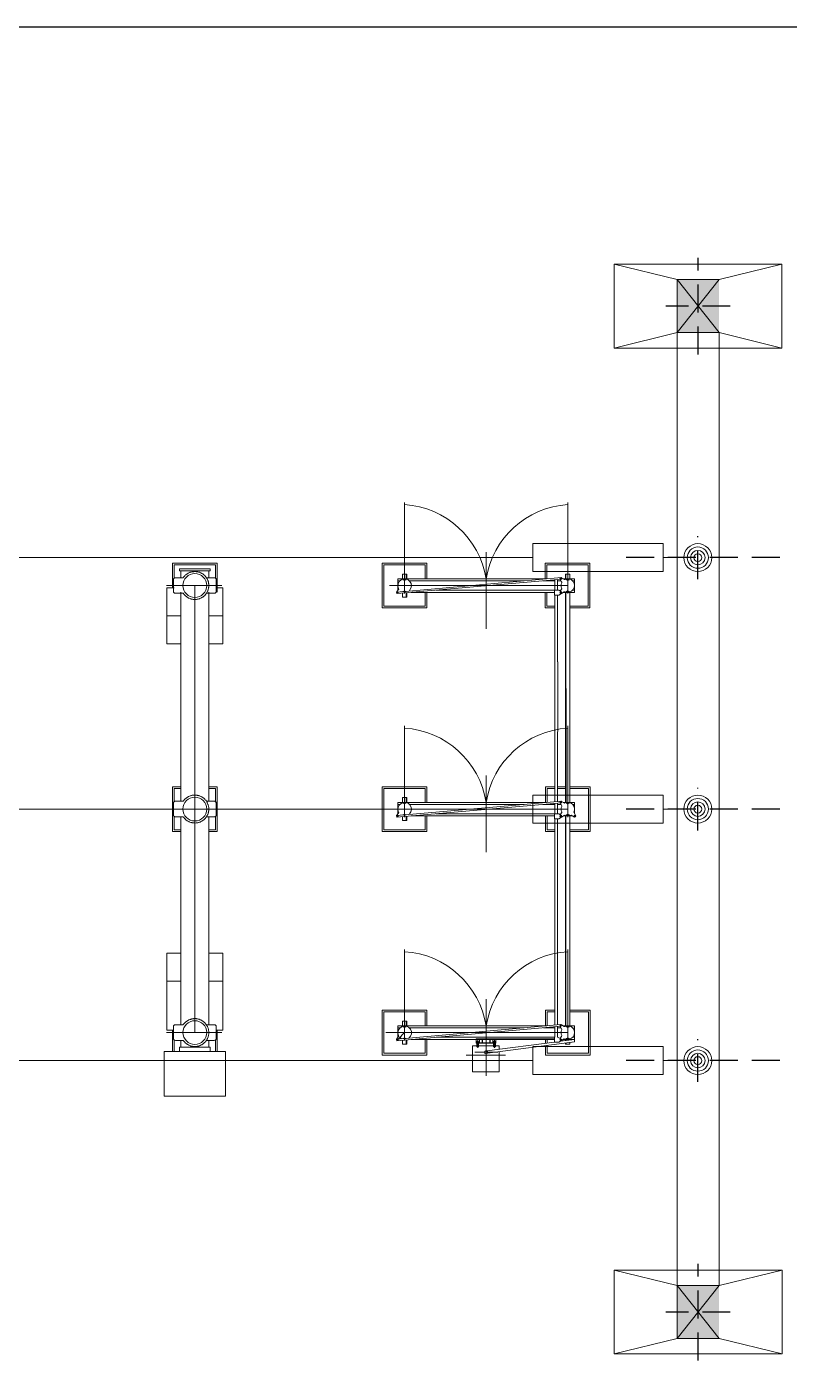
# Model space of a CAD drawing. Header units: metres. Extents: x 252 to 379, y 116 to 201.
# Drawn here: x 336.41 to 350.05, y 176.7 to 200.57 of the extents above; entities that cross this region are included whole.
import ezdxf

# ---------------------------------------------------------------- set-up
doc = ezdxf.new("R2010")
doc.units = ezdxf.units.M
doc.linetypes.add('DASHED', pattern=[0.75, 0.5, -0.25])
for name, color, linetype, lineweight in [('C-ESTRUCTURA', 94, 'Continuous', 9), ('E-CONDUCTOR', 40, 'Continuous', 15), ('E-SIMBOLOS', 4, 'Continuous', 25), ('KOMPONENTE', 7, 'Continuous', 5), ('L-STRUCTUR_SET_A', 94, 'Continuous', 9)]:
    doc.layers.add(name, color=color, linetype=linetype, lineweight=lineweight)
doc.layers.add('Fence', color=252, linetype='Continuous')
doc.layers.add('NOPRINT', color=13, linetype='DASHED', plot=False)

# ---------------------------------------------------------------- blocks, each defined once
blk = doc.blocks.new('set_2s_1d')
at = {"color": 1, "lineweight": 0}
for p, q in [((24.397, 32.801), (24.397, 32.764)), ((24.947, 32.801), (24.397, 32.801)), ((24.947, 32.764), (24.397, 32.764)), ((24.422, 32.641), (24.422, 32.764)), ((24.422, 32.764), (24.922, 32.764)), ((24.509, 32.691), (24.518, 32.698)), ((24.518, 32.698), (24.526, 32.705)), ((24.526, 32.705), (24.536, 32.711)), ((24.536, 32.711), (24.545, 32.717)), ((24.545, 32.717), (24.554, 32.722)), ((24.554, 32.722), (24.564, 32.727)), ((24.564, 32.727), (24.583, 32.735)), ((24.583, 32.735), (24.591, 32.738)), ((24.591, 32.738), (24.599, 32.74)), ((24.599, 32.74), (24.607, 32.742)), ((24.607, 32.742), (24.616, 32.744)), ((24.616, 32.744), (24.624, 32.745)), ((24.624, 32.745), (24.634, 32.747)), ((24.634, 32.747), (24.643, 32.748)), ((24.643, 32.748), (24.652, 32.748)), ((24.652, 32.748), (24.672, 32.749)), ((24.672, 32.749), (24.683, 32.749)), ((24.683, 32.749), (24.694, 32.748)), ((24.694, 32.748), (24.705, 32.747)), ((24.705, 32.747), (24.716, 32.746)), ((24.716, 32.746), (24.726, 32.744)), ((24.726, 32.744), (24.736, 32.742)), ((24.736, 32.742), (24.746, 32.739)), ((24.746, 32.739), (24.755, 32.737)), ((24.755, 32.737), (24.773, 32.73)), ((24.773, 32.73), (24.781, 32.726)), ((24.781, 32.726), (24.789, 32.722)), ((24.789, 32.722), (24.797, 32.718)), ((24.797, 32.718), (24.805, 32.713)), ((24.805, 32.713), (24.813, 32.708)), ((24.813, 32.708), (24.82, 32.703)), ((24.82, 32.703), (24.827, 32.697)), ((24.827, 32.697), (24.835, 32.691)), ((24.922, 32.764), (24.922, 32.641)), ((24.947, 32.801), (24.947, 32.764)), ((24.166, 32.501), (25.157, 32.501)), ((24.172, 32.458), (24.172, 31.458)), ((24.172, 32.458), (24.172, 31.458)), ((24.303, 32.458), (24.172, 32.458)), ((24.288, 32.458), (24.172, 32.458)), ((24.29, 32.615), (24.288, 32.604)), ((24.288, 32.604), (24.288, 32.424)), ((24.292, 32.621), (24.29, 32.615)), ((24.295, 32.626), (24.292, 32.621)), ((24.299, 32.63), (24.295, 32.626)), ((24.304, 32.634), (24.299, 32.63)), ((24.309, 32.638), (24.304, 32.634)), ((24.315, 32.64), (24.309, 32.638)), ((24.32, 32.641), (24.315, 32.64)), ((24.326, 32.641), (24.32, 32.641)), ((24.465, 32.641), (24.326, 32.641)), ((24.463, 32.638), (24.465, 32.642)), ((24.465, 32.642), (24.468, 32.646)), ((24.468, 32.646), (24.471, 32.65)), ((24.471, 32.65), (24.474, 32.654)), ((24.474, 32.654), (24.477, 32.658)), ((24.477, 32.658), (24.48, 32.661)), ((24.48, 32.661), (24.483, 32.665)), ((24.483, 32.665), (24.486, 32.669)), ((24.486, 32.669), (24.493, 32.676)), ((24.493, 32.676), (24.501, 32.684)), ((24.501, 32.684), (24.509, 32.691)), ((24.835, 32.691), (24.848, 32.678)), ((24.848, 32.678), (24.856, 32.671)), ((24.856, 32.671), (24.863, 32.663)), ((24.863, 32.663), (24.869, 32.655)), ((24.869, 32.655), (24.876, 32.646)), ((24.876, 32.646), (24.881, 32.638)), ((24.879, 32.641), (25.018, 32.641)), ((24.881, 32.638), (24.887, 32.629)), ((24.887, 32.629), (24.892, 32.62)), ((24.892, 32.62), (24.897, 32.61)), ((24.897, 32.61), (24.905, 32.591)), ((24.905, 32.591), (24.908, 32.583)), ((24.908, 32.583), (24.911, 32.574)), ((24.911, 32.574), (24.914, 32.565)), ((24.914, 32.565), (24.916, 32.556)), ((24.916, 32.556), (24.918, 32.547)), ((24.919, 32.463), (24.917, 32.454)), ((24.918, 32.547), (24.919, 32.538)), ((24.919, 32.538), (24.92, 32.529)), ((24.92, 32.473), (24.919, 32.463)), ((24.92, 32.529), (24.921, 32.52)), ((24.921, 32.482), (24.92, 32.473)), ((24.921, 32.52), (24.922, 32.501)), ((24.922, 32.492), (24.921, 32.482)), ((24.922, 32.501), (24.922, 32.492)), ((25.018, 32.641), (25.024, 32.641)), ((25.024, 32.641), (25.029, 32.64)), ((25.029, 32.64), (25.035, 32.638)), ((25.035, 32.638), (25.04, 32.634)), ((25.04, 32.634), (25.045, 32.63)), ((25.045, 32.63), (25.049, 32.626)), ((25.049, 32.626), (25.052, 32.621)), ((25.052, 32.621), (25.054, 32.615)), ((25.054, 32.615), (25.056, 32.604)), ((25.056, 32.604), (25.056, 32.424)), ((25.056, 32.458), (25.172, 32.458)), ((25.172, 32.458), (25.172, 31.458)), ((24.288, 32.424), (24.288, 32.399)), ((24.288, 32.399), (24.289, 32.394)), ((24.289, 32.394), (24.29, 32.388)), ((24.29, 32.388), (24.292, 32.382)), ((24.292, 32.382), (24.295, 32.377)), ((24.295, 32.377), (24.299, 32.372)), ((24.299, 32.372), (24.304, 32.368)), ((24.304, 32.368), (24.309, 32.365)), ((24.309, 32.365), (24.315, 32.363)), ((24.315, 32.363), (24.326, 32.361)), ((24.326, 32.361), (24.465, 32.361)), ((24.422, 31.45), (24.422, 32.384)), ((24.468, 32.357), (24.463, 32.365)), ((24.47, 32.353), (24.468, 32.357)), ((24.473, 32.35), (24.47, 32.353)), ((24.476, 32.346), (24.473, 32.35)), ((24.479, 32.342), (24.476, 32.346)), ((24.482, 32.339), (24.479, 32.342)), ((24.485, 32.335), (24.482, 32.339)), ((24.488, 32.332), (24.485, 32.335)), ((24.491, 32.328), (24.488, 32.332)), ((24.505, 32.315), (24.491, 32.328)), ((24.512, 32.309), (24.505, 32.315)), ((24.52, 32.303), (24.512, 32.309)), ((24.528, 32.297), (24.52, 32.303)), ((24.536, 32.292), (24.528, 32.297)), ((24.544, 32.287), (24.536, 32.292)), ((24.552, 32.282), (24.544, 32.287)), ((24.561, 32.277), (24.552, 32.282)), ((24.57, 32.273), (24.561, 32.277)), ((24.589, 32.266), (24.57, 32.273)), ((24.599, 32.262), (24.589, 32.266)), ((24.609, 32.259), (24.599, 32.262)), ((24.62, 32.257), (24.609, 32.259)), ((24.63, 32.255), (24.62, 32.257)), ((24.64, 32.253), (24.63, 32.255)), ((24.651, 32.252), (24.64, 32.253)), ((24.661, 32.252), (24.651, 32.252)), ((24.672, 32.251), (24.661, 32.252)), ((24.693, 32.252), (24.672, 32.251)), ((24.703, 32.253), (24.693, 32.252)), ((24.713, 32.255), (24.703, 32.253)), ((24.723, 32.257), (24.713, 32.255)), ((24.734, 32.259), (24.723, 32.257)), ((24.744, 32.262), (24.734, 32.259)), ((24.753, 32.265), (24.744, 32.262)), ((24.763, 32.269), (24.753, 32.265)), ((24.773, 32.273), (24.763, 32.269)), ((24.789, 32.281), (24.773, 32.273)), ((24.797, 32.285), (24.789, 32.281)), ((24.805, 32.29), (24.797, 32.285)), ((24.813, 32.295), (24.805, 32.29)), ((24.82, 32.3), (24.813, 32.295)), ((24.828, 32.306), (24.82, 32.3)), ((24.835, 32.312), (24.828, 32.306)), ((24.842, 32.318), (24.835, 32.312)), ((24.848, 32.324), (24.842, 32.318)), ((24.862, 32.339), (24.848, 32.324)), ((24.868, 32.347), (24.862, 32.339)), ((24.874, 32.355), (24.868, 32.347)), ((24.88, 32.363), (24.874, 32.355)), ((25.018, 32.361), (24.879, 32.361)), ((24.886, 32.372), (24.88, 32.363)), ((24.891, 32.381), (24.886, 32.372)), ((24.895, 32.39), (24.891, 32.381)), ((24.9, 32.399), (24.895, 32.39)), ((24.904, 32.408), (24.9, 32.399)), ((24.91, 32.426), (24.904, 32.408)), ((24.913, 32.435), (24.91, 32.426)), ((24.915, 32.445), (24.913, 32.435)), ((24.917, 32.454), (24.915, 32.445)), ((24.922, 32.384), (24.922, 28.641)), ((25.029, 32.363), (25.018, 32.361)), ((25.035, 32.365), (25.029, 32.363)), ((25.04, 32.368), (25.035, 32.365)), ((25.045, 32.372), (25.04, 32.368)), ((25.049, 32.377), (25.045, 32.372)), ((25.052, 32.382), (25.049, 32.377)), ((25.054, 32.388), (25.052, 32.382)), ((25.055, 32.394), (25.054, 32.388)), ((25.056, 32.399), (25.055, 32.394)), ((25.056, 32.424), (25.056, 32.399)), ((24.172, 31.958), (24.422, 31.958)), ((24.922, 31.958), (25.172, 31.958)), ((24.172, 31.458), (24.422, 31.458)), ((24.172, 31.458), (24.422, 31.458)), ((24.422, 28.641), (24.422, 31.45)), ((25.172, 31.458), (24.922, 31.458)), ((24.309, 28.638), (24.304, 28.634)), ((24.315, 28.64), (24.309, 28.638)), ((24.32, 28.641), (24.315, 28.64)), ((24.326, 28.641), (24.32, 28.641)), ((24.465, 28.641), (24.326, 28.641)), ((24.463, 28.638), (24.465, 28.642)), ((24.465, 28.642), (24.468, 28.646)), ((24.468, 28.646), (24.471, 28.65)), ((24.471, 28.65), (24.474, 28.654)), ((24.474, 28.654), (24.477, 28.658)), ((24.477, 28.658), (24.48, 28.662)), ((24.48, 28.662), (24.483, 28.665)), ((24.483, 28.665), (24.486, 28.669)), ((24.486, 28.669), (24.493, 28.676)), ((24.493, 28.676), (24.5, 28.683)), ((24.5, 28.683), (24.508, 28.69)), ((24.508, 28.69), (24.516, 28.697)), ((24.516, 28.697), (24.524, 28.703)), ((24.524, 28.703), (24.533, 28.709)), ((24.533, 28.709), (24.541, 28.715)), ((24.541, 28.715), (24.55, 28.72)), ((24.55, 28.72), (24.559, 28.725)), ((24.559, 28.725), (24.578, 28.733)), ((24.578, 28.733), (24.587, 28.737)), ((24.587, 28.737), (24.596, 28.74)), ((24.596, 28.74), (24.605, 28.742)), ((24.605, 28.742), (24.615, 28.745)), ((24.615, 28.745), (24.624, 28.747)), ((24.624, 28.747), (24.634, 28.749)), ((24.634, 28.749), (24.643, 28.75)), ((24.643, 28.75), (24.653, 28.751)), ((24.653, 28.751), (24.672, 28.751)), ((24.672, 28.751), (24.682, 28.751)), ((24.682, 28.751), (24.692, 28.751)), ((24.692, 28.751), (24.702, 28.75)), ((24.702, 28.75), (24.712, 28.748)), ((24.712, 28.748), (24.722, 28.746)), ((24.722, 28.746), (24.732, 28.744)), ((24.732, 28.744), (24.741, 28.742)), ((24.741, 28.742), (24.751, 28.739)), ((24.751, 28.739), (24.77, 28.732)), ((24.77, 28.732), (24.779, 28.728)), ((24.779, 28.728), (24.788, 28.723)), ((24.788, 28.723), (24.796, 28.718)), ((24.796, 28.718), (24.805, 28.713)), ((24.805, 28.713), (24.813, 28.708)), ((24.813, 28.708), (24.822, 28.702)), ((24.822, 28.702), (24.83, 28.695)), ((24.83, 28.695), (24.837, 28.689)), ((24.837, 28.689), (24.852, 28.675)), ((24.852, 28.675), (24.859, 28.667)), ((24.859, 28.667), (24.866, 28.659)), ((24.866, 28.659), (24.872, 28.651)), ((24.872, 28.651), (24.879, 28.642)), ((24.879, 28.642), (24.884, 28.633)), ((24.879, 28.641), (25.018, 28.641)), ((25.018, 28.641), (25.024, 28.641)), ((25.024, 28.641), (25.029, 28.64)), ((25.029, 28.64), (25.035, 28.638)), ((25.035, 28.638), (25.04, 28.634)), ((25.164, 28.501), (24.179, 28.501)), ((24.29, 28.615), (24.288, 28.604)), ((24.288, 28.604), (24.288, 28.424)), ((24.288, 28.424), (24.288, 28.399)), ((24.288, 28.399), (24.289, 28.394)), ((24.292, 28.621), (24.29, 28.615)), ((24.295, 28.626), (24.292, 28.621)), ((24.299, 28.63), (24.295, 28.626)), ((24.304, 28.634), (24.299, 28.63)), ((24.884, 28.633), (24.89, 28.624)), ((24.89, 28.624), (24.895, 28.615)), ((24.895, 28.615), (24.899, 28.605)), ((24.902, 28.403), (24.898, 28.395)), ((24.899, 28.605), (24.907, 28.585)), ((24.909, 28.422), (24.902, 28.403)), ((24.907, 28.585), (24.91, 28.577)), ((24.912, 28.432), (24.909, 28.422)), ((24.91, 28.577), (24.913, 28.569)), ((24.915, 28.441), (24.912, 28.432)), ((24.913, 28.569), (24.915, 28.561)), ((24.915, 28.561), (24.917, 28.552)), ((24.917, 28.451), (24.915, 28.441)), ((24.917, 28.552), (24.918, 28.544)), ((24.919, 28.461), (24.917, 28.451)), ((24.918, 28.544), (24.92, 28.535)), ((24.92, 28.471), (24.919, 28.461)), ((24.92, 28.535), (24.921, 28.527)), ((24.921, 28.481), (24.92, 28.471)), ((24.921, 28.527), (24.921, 28.518)), ((24.921, 28.518), (24.922, 28.501)), ((24.922, 28.491), (24.921, 28.481)), ((24.922, 28.501), (24.922, 28.491)), ((25.04, 28.634), (25.045, 28.63)), ((25.045, 28.63), (25.049, 28.626)), ((25.049, 28.626), (25.052, 28.621)), ((25.052, 28.621), (25.054, 28.615)), ((25.054, 28.615), (25.056, 28.604)), ((25.056, 28.399), (25.055, 28.394)), ((25.056, 28.604), (25.056, 28.424)), ((25.056, 28.424), (25.056, 28.399)), ((24.289, 28.394), (24.29, 28.388)), ((24.29, 28.388), (24.292, 28.382)), ((24.292, 28.382), (24.295, 28.377)), ((24.295, 28.377), (24.299, 28.372)), ((24.299, 28.372), (24.304, 28.368)), ((24.304, 28.368), (24.309, 28.365)), ((24.309, 28.365), (24.315, 28.363)), ((24.315, 28.363), (24.326, 28.361)), ((24.326, 28.361), (24.465, 28.361)), ((24.422, 24.641), (24.422, 28.361)), ((24.469, 28.356), (24.463, 28.365)), ((24.472, 28.352), (24.469, 28.356)), ((24.475, 28.347), (24.472, 28.352)), ((24.478, 28.343), (24.475, 28.347)), ((24.482, 28.339), (24.478, 28.343)), ((24.485, 28.335), (24.482, 28.339)), ((24.489, 28.331), (24.485, 28.335)), ((24.493, 28.327), (24.489, 28.331)), ((24.496, 28.324), (24.493, 28.327)), ((24.511, 28.31), (24.496, 28.324)), ((24.519, 28.304), (24.511, 28.31)), ((24.527, 28.298), (24.519, 28.304)), ((24.535, 28.292), (24.527, 28.298)), ((24.544, 28.287), (24.535, 28.292)), ((24.553, 28.282), (24.544, 28.287)), ((24.562, 28.277), (24.553, 28.282)), ((24.571, 28.273), (24.562, 28.277)), ((24.58, 28.269), (24.571, 28.273)), ((24.598, 28.263), (24.58, 28.269)), ((24.607, 28.26), (24.598, 28.263)), ((24.616, 28.258), (24.607, 28.26)), ((24.625, 28.256), (24.616, 28.258)), ((24.634, 28.254), (24.625, 28.256)), ((24.644, 28.253), (24.634, 28.254)), ((24.653, 28.252), (24.644, 28.253)), ((24.663, 28.252), (24.653, 28.252)), ((24.672, 28.251), (24.663, 28.252)), ((24.693, 28.252), (24.672, 28.251)), ((24.703, 28.253), (24.693, 28.252)), ((24.714, 28.255), (24.703, 28.253)), ((24.724, 28.257), (24.714, 28.255)), ((24.735, 28.259), (24.724, 28.257)), ((24.745, 28.262), (24.735, 28.259)), ((24.755, 28.266), (24.745, 28.262)), ((24.765, 28.269), (24.755, 28.266)), ((24.775, 28.274), (24.765, 28.269)), ((24.791, 28.282), (24.775, 28.274)), ((24.799, 28.286), (24.791, 28.282)), ((24.807, 28.291), (24.799, 28.286)), ((24.815, 28.296), (24.807, 28.291)), ((24.822, 28.302), (24.815, 28.296)), ((24.83, 28.308), (24.822, 28.302)), ((24.837, 28.314), (24.83, 28.308)), ((24.844, 28.32), (24.837, 28.314)), ((24.85, 28.326), (24.844, 28.32)), ((24.863, 28.34), (24.85, 28.326)), ((24.869, 28.347), (24.863, 28.34)), ((24.874, 28.355), (24.869, 28.347)), ((24.88, 28.362), (24.874, 28.355)), ((25.018, 28.361), (24.879, 28.361)), ((24.885, 28.37), (24.88, 28.362)), ((24.889, 28.378), (24.885, 28.37)), ((24.894, 28.386), (24.889, 28.378)), ((24.898, 28.395), (24.894, 28.386)), ((24.922, 28.361), (24.922, 27.516)), ((25.029, 28.363), (25.018, 28.361)), ((25.035, 28.365), (25.029, 28.363)), ((25.04, 28.368), (25.035, 28.365)), ((25.045, 28.372), (25.04, 28.368)), ((25.049, 28.377), (25.045, 28.372)), ((25.052, 28.382), (25.049, 28.377)), ((25.054, 28.388), (25.052, 28.382)), ((25.055, 28.394), (25.054, 28.388)), ((24.922, 27.516), (24.922, 24.641)), ((24.172, 25.92), (24.422, 25.92)), ((24.172, 24.545), (24.172, 25.92)), ((24.922, 25.92), (25.172, 25.92)), ((25.172, 25.92), (25.172, 24.545)), ((24.172, 25.42), (24.422, 25.42)), ((24.672, 25.361), (24.672, 25.485)), ((24.922, 25.42), (25.172, 25.42)), ((24.29, 24.615), (24.288, 24.604)), ((24.288, 24.604), (24.288, 24.424)), ((24.292, 24.621), (24.29, 24.615)), ((24.295, 24.626), (24.292, 24.621)), ((24.299, 24.63), (24.295, 24.626)), ((24.304, 24.635), (24.299, 24.63)), ((24.309, 24.638), (24.304, 24.635)), ((24.315, 24.64), (24.309, 24.638)), ((24.32, 24.641), (24.315, 24.64)), ((24.326, 24.641), (24.32, 24.641)), ((24.465, 24.641), (24.326, 24.641)), ((24.463, 24.642), (24.465, 24.645)), ((24.463, 24.64), (24.463, 24.642)), ((24.463, 24.638), (24.463, 24.64)), ((24.465, 24.645), (24.468, 24.649)), ((24.468, 24.649), (24.471, 24.653)), ((24.471, 24.653), (24.475, 24.657)), ((24.475, 24.657), (24.48, 24.662)), ((24.48, 24.662), (24.485, 24.668)), ((24.485, 24.668), (24.498, 24.681)), ((24.498, 24.681), (24.506, 24.688)), ((24.506, 24.688), (24.513, 24.695)), ((24.513, 24.695), (24.521, 24.701)), ((24.521, 24.701), (24.53, 24.707)), ((24.53, 24.707), (24.538, 24.713)), ((24.538, 24.713), (24.547, 24.718)), ((24.547, 24.718), (24.556, 24.723)), ((24.556, 24.723), (24.565, 24.727)), ((24.565, 24.727), (24.583, 24.735)), ((24.583, 24.735), (24.592, 24.738)), ((24.592, 24.738), (24.601, 24.741)), ((24.601, 24.741), (24.61, 24.744)), ((24.61, 24.744), (24.619, 24.746)), ((24.619, 24.746), (24.628, 24.748)), ((24.628, 24.748), (24.638, 24.749)), ((24.638, 24.749), (24.647, 24.75)), ((24.647, 24.75), (24.656, 24.751)), ((24.656, 24.751), (24.675, 24.752)), ((24.675, 24.752), (24.684, 24.752)), ((24.684, 24.752), (24.694, 24.751)), ((24.694, 24.751), (24.703, 24.75)), ((24.703, 24.75), (24.713, 24.748)), ((24.713, 24.748), (24.722, 24.746)), ((24.722, 24.746), (24.732, 24.744)), ((24.732, 24.744), (24.741, 24.742)), ((24.741, 24.742), (24.75, 24.739)), ((24.75, 24.739), (24.768, 24.732)), ((24.768, 24.732), (24.777, 24.728)), ((24.777, 24.728), (24.786, 24.724)), ((24.786, 24.724), (24.795, 24.719)), ((24.795, 24.719), (24.804, 24.714)), ((24.804, 24.714), (24.813, 24.708)), ((24.813, 24.708), (24.821, 24.702)), ((24.821, 24.702), (24.829, 24.696)), ((24.829, 24.696), (24.837, 24.689)), ((24.837, 24.689), (24.851, 24.675)), ((24.851, 24.675), (24.858, 24.668)), ((24.858, 24.668), (24.865, 24.66)), ((24.865, 24.66), (24.871, 24.652)), ((24.871, 24.652), (24.877, 24.644)), ((24.877, 24.644), (24.883, 24.636)), ((24.879, 24.641), (25.018, 24.641)), ((24.883, 24.636), (24.888, 24.627)), ((24.888, 24.627), (24.893, 24.618)), ((24.893, 24.618), (24.898, 24.609)), ((24.898, 24.609), (24.906, 24.59)), ((24.906, 24.59), (24.909, 24.582)), ((24.909, 24.582), (24.911, 24.573)), ((25.018, 24.641), (25.024, 24.641)), ((25.024, 24.641), (25.029, 24.64)), ((25.029, 24.64), (25.035, 24.638)), ((25.035, 24.638), (25.04, 24.635)), ((25.04, 24.635), (25.045, 24.63)), ((25.045, 24.63), (25.049, 24.626)), ((25.049, 24.626), (25.052, 24.621)), ((25.052, 24.621), (25.054, 24.615)), ((25.054, 24.615), (25.056, 24.604)), ((25.056, 24.604), (25.056, 24.424)), ((25.157, 24.501), (24.166, 24.501)), ((24.288, 24.545), (24.172, 24.545)), ((24.288, 24.424), (24.288, 24.399)), ((24.288, 24.399), (24.289, 24.394)), ((24.289, 24.394), (24.29, 24.388)), ((24.29, 24.388), (24.292, 24.382)), ((24.292, 24.382), (24.295, 24.377)), ((24.295, 24.377), (24.299, 24.372)), ((24.299, 24.372), (24.304, 24.368)), ((24.304, 24.368), (24.309, 24.365)), ((24.309, 24.365), (24.315, 24.363)), ((24.315, 24.363), (24.326, 24.361)), ((24.326, 24.361), (24.465, 24.361)), ((24.422, 24.361), (24.422, 24.239)), ((24.469, 24.355), (24.463, 24.365)), ((24.473, 24.35), (24.469, 24.355)), ((24.476, 24.346), (24.473, 24.35)), ((24.48, 24.341), (24.476, 24.346)), ((24.484, 24.337), (24.48, 24.341)), ((24.867, 24.345), (24.861, 24.337)), ((24.873, 24.353), (24.867, 24.345)), ((24.879, 24.362), (24.873, 24.353)), ((24.885, 24.37), (24.879, 24.362)), ((25.018, 24.361), (24.879, 24.361)), ((24.89, 24.379), (24.885, 24.37)), ((24.895, 24.388), (24.89, 24.379)), ((24.899, 24.397), (24.895, 24.388)), ((24.903, 24.406), (24.899, 24.397)), ((24.91, 24.424), (24.903, 24.406)), ((24.913, 24.434), (24.91, 24.424)), ((24.911, 24.573), (24.914, 24.564)), ((24.915, 24.443), (24.913, 24.434)), ((24.914, 24.564), (24.916, 24.556)), ((24.917, 24.453), (24.915, 24.443)), ((24.916, 24.556), (24.918, 24.547)), ((24.919, 24.463), (24.917, 24.453)), ((24.918, 24.547), (24.919, 24.538)), ((24.919, 24.538), (24.92, 24.529)), ((24.92, 24.472), (24.919, 24.463)), ((24.92, 24.529), (24.921, 24.52)), ((24.921, 24.482), (24.92, 24.472)), ((24.921, 24.52), (24.922, 24.501)), ((24.922, 24.492), (24.921, 24.482)), ((24.922, 24.501), (24.922, 24.492)), ((24.922, 24.239), (24.922, 24.361)), ((25.029, 24.363), (25.018, 24.361)), ((25.035, 24.365), (25.029, 24.363)), ((25.04, 24.368), (25.035, 24.365)), ((25.045, 24.372), (25.04, 24.368)), ((25.049, 24.377), (25.045, 24.372)), ((25.052, 24.382), (25.049, 24.377)), ((25.054, 24.388), (25.052, 24.382)), ((25.055, 24.394), (25.054, 24.388)), ((25.056, 24.399), (25.055, 24.394)), ((25.172, 24.545), (25.056, 24.545)), ((25.056, 24.424), (25.056, 24.399)), ((24.397, 24.239), (24.397, 24.164)), ((24.947, 24.239), (24.397, 24.239)), ((24.422, 24.239), (24.922, 24.239)), ((24.488, 24.332), (24.484, 24.337)), ((24.492, 24.328), (24.488, 24.332)), ((24.496, 24.324), (24.492, 24.328)), ((24.5, 24.32), (24.496, 24.324)), ((24.514, 24.308), (24.5, 24.32)), ((24.521, 24.302), (24.514, 24.308)), ((24.528, 24.297), (24.521, 24.302)), ((24.535, 24.292), (24.528, 24.297)), ((24.543, 24.287), (24.535, 24.292)), ((24.55, 24.283), (24.543, 24.287)), ((24.558, 24.279), (24.55, 24.283)), ((24.566, 24.275), (24.558, 24.279)), ((24.574, 24.271), (24.566, 24.275)), ((24.593, 24.264), (24.574, 24.271)), ((24.603, 24.261), (24.593, 24.264)), ((24.612, 24.259), (24.603, 24.261)), ((24.622, 24.256), (24.612, 24.259)), ((24.632, 24.255), (24.622, 24.256)), ((24.642, 24.253), (24.632, 24.255)), ((24.652, 24.252), (24.642, 24.253)), ((24.662, 24.252), (24.652, 24.252)), ((24.672, 24.251), (24.662, 24.252)), ((24.692, 24.252), (24.672, 24.251)), ((24.702, 24.253), (24.692, 24.252)), ((24.712, 24.255), (24.702, 24.253)), ((24.722, 24.256), (24.712, 24.255)), ((24.731, 24.259), (24.722, 24.256)), ((24.741, 24.261), (24.731, 24.259)), ((24.751, 24.264), (24.741, 24.261)), ((24.76, 24.268), (24.751, 24.264)), ((24.769, 24.271), (24.76, 24.268)), ((24.786, 24.279), (24.769, 24.271)), ((24.795, 24.284), (24.786, 24.279)), ((24.803, 24.288), (24.795, 24.284)), ((24.81, 24.293), (24.803, 24.288)), ((24.818, 24.299), (24.81, 24.293)), ((24.826, 24.304), (24.818, 24.299)), ((24.833, 24.31), (24.826, 24.304)), ((24.84, 24.316), (24.833, 24.31)), ((24.847, 24.323), (24.84, 24.316)), ((24.861, 24.337), (24.847, 24.323)), ((24.947, 24.164), (24.947, 24.239))]:
    blk.add_line(p, q, dxfattribs=at)
at = {"color": 7, "lineweight": 0}
blk.add_line((24.672, 32.501), (24.672, 24.501), dxfattribs=at)
at = {"color": 1, "lineweight": 0, "elevation": 0.449}
blk.add_lwpolyline([(25.222, 24.164), (24.122, 24.164), (24.122, 23.364), (25.222, 23.364)], close=True, dxfattribs=at)
at = {"color": 1, "lineweight": 0}
for centre, radius in [((24.672, 32.501), 0.213), ((24.672, 28.501), 0.213), ((24.672, 24.501), 0.212)]:
    blk.add_circle(centre, radius, dxfattribs=at)
at = {"layer": 'C-ESTRUCTURA'}
for p, q in [((32.174, 38.251), (33.299, 37.976)), ((32.174, 38.251), (35.174, 38.251)), ((32.174, 36.75), (32.174, 38.251)), ((35.174, 38.251), (34.049, 37.976)), ((35.174, 38.251), (35.174, 36.75)), ((34.049, 37.976), (33.299, 37.026)), ((34.049, 37.026), (33.299, 37.976)), ((33.299, 37.026), (33.299, 37.976)), ((34.049, 37.976), (33.299, 37.976)), ((32.174, 36.75), (33.299, 37.026)), ((34.049, 37.026), (33.299, 37.026)), ((33.3, 19.975), (33.3, 37.025)), ((35.174, 36.75), (34.049, 37.026)), ((34.05, 19.975), (34.05, 37.025)), ((35.174, 36.75), (32.174, 36.75)), ((32.175, 18.75), (32.174, 20.25)), ((32.175, 20.25), (33.3, 19.975)), ((32.175, 20.25), (35.175, 20.25)), ((35.175, 20.25), (34.05, 19.975)), ((35.175, 20.25), (35.175, 18.75)), ((34.05, 19.975), (33.3, 19.025)), ((34.05, 19.025), (33.3, 19.975)), ((33.3, 19.025), (33.3, 19.975)), ((34.05, 19.975), (33.3, 19.975)), ((32.175, 18.75), (33.3, 19.025)), ((34.05, 19.025), (33.3, 19.025)), ((35.175, 18.75), (34.05, 19.025)), ((35.175, 18.75), (32.175, 18.75))]:
    blk.add_line(p, q, dxfattribs=at)
at = {"layer": 'E-CONDUCTOR'}
for p, q in [((30.72, 33.25), (30.72, 32.75)), ((33.05, 33.25), (30.72, 33.25)), ((33.05, 32.75), (33.05, 33.25)), ((6.676, 32.998), (30.72, 33)), ((33.3, 33), (33.05, 33)), ((30.72, 32.75), (33.05, 32.75)), ((30.72, 28.75), (30.72, 28.25)), ((33.05, 28.75), (30.72, 28.75)), ((33.05, 28.25), (33.05, 28.75)), ((6.676, 28.498), (30.72, 28.5)), ((33.3, 28.5), (33.05, 28.5)), ((30.72, 28.25), (33.05, 28.25)), ((30.72, 24.25), (30.72, 23.75)), ((33.05, 24.25), (30.72, 24.25)), ((33.05, 23.75), (33.05, 24.25)), ((6.676, 23.998), (30.72, 24)), ((33.3, 24), (33.05, 24)), ((30.72, 23.75), (33.05, 23.75))]:
    blk.add_line(p, q, dxfattribs=at)
for centre, radius in [((33.669, 33), 0.25), ((33.669, 33), 0.19), ((33.669, 33), 0.13), ((33.669, 33), 0.07), ((33.669, 28.5), 0.25), ((33.669, 28.5), 0.19), ((33.669, 28.5), 0.13), ((33.669, 28.5), 0.07), ((33.669, 24), 0.25), ((33.669, 24), 0.19), ((33.669, 24), 0.13), ((33.669, 24), 0.07)]:
    blk.add_circle(centre, radius, dxfattribs=at)
at = {"layer": 'E-SIMBOLOS'}
for points in [[(33.299, 37.026), (33.299, 37.976), (34.049, 37.026), (34.049, 37.976)], [(33.3, 19.025), (33.3, 19.975), (34.05, 19.025), (34.05, 19.975)]]:
    blk.add_solid(points, dxfattribs=at)
at = {"layer": 'Fence', "color": 52, "true_color": 0xc8c92d}
blk.add_line((-62.5, 42.5), (62.5, 42.5), dxfattribs=at)
at = {"layer": 'KOMPONENTE', "color": 1}
for p, q in [((28.422, 32.358), (28.422, 33.987)), ((31.342, 32.358), (31.342, 33.987)), ((28.387, 32.705), (28.387, 32.621)), ((28.454, 32.705), (28.454, 32.621)), ((28.462, 32.705), (28.462, 32.621)), ((29.882, 31.728), (29.882, 32.869)), ((31.302, 32.705), (31.302, 32.621)), ((31.309, 32.705), (31.309, 32.621)), ((31.377, 32.705), (31.377, 32.621)), ((28.152, 32.5), (31.342, 32.5)), ((28.341, 32.585), (28.305, 32.585)), ((28.452, 32.605), (28.392, 32.605)), ((28.422, 32.64), (28.422, 32.575)), ((31.113, 32.603), (31.113, 32.417)), ((31.16, 32.417), (31.16, 32.608)), ((31.221, 32.585), (31.16, 32.585)), ((31.206, 32.61), (31.232, 32.568)), ((31.277, 32.612), (31.23, 32.638)), ((31.312, 32.605), (31.372, 32.605)), ((31.342, 32.645), (31.342, 32.58)), ((31.465, 32.582), (31.432, 32.582)), ((28.314, 32.428), (28.279, 32.383)), ((28.387, 32.364), (28.387, 32.295)), ((28.452, 32.395), (28.392, 32.395)), ((28.422, 32.425), (28.422, 32.365)), ((28.454, 32.37), (28.454, 32.295)), ((28.462, 32.37), (28.462, 32.295)), ((28.986, 32.416), (31.188, 32.416)), ((31.113, 32.327), (31.112, 30.928)), ((31.16, 31.136), (31.16, 32.327)), ((31.232, 32.433), (31.209, 32.399)), ((31.302, 32.378), (31.302, 31.138)), ((31.309, 32.378), (31.309, 30.656)), ((31.312, 32.395), (31.372, 32.395)), ((31.342, 32.425), (31.342, 32.365)), ((31.377, 32.378), (31.377, 30.656)), ((31.432, 32.417), (31.465, 32.417)), ((31.16, 28.638), (31.162, 31.136)), ((31.304, 31.138), (31.304, 28.621)), ((31.114, 30.928), (31.113, 28.634)), ((31.312, 30.656), (31.312, 28.621)), ((31.379, 30.656), (31.379, 28.621)), ((28.422, 28.358), (28.422, 29.987)), ((31.342, 28.358), (31.342, 29.987)), ((28.387, 28.621), (28.387, 28.705)), ((28.454, 28.621), (28.454, 28.705)), ((28.462, 28.621), (28.462, 28.705)), ((29.882, 27.728), (29.882, 28.869)), ((31.277, 28.612), (31.23, 28.638)), ((28.152, 28.5), (30.67, 28.5)), ((28.152, 28.5), (31.342, 28.5)), ((28.314, 28.428), (28.279, 28.383)), ((28.341, 28.585), (28.305, 28.585)), ((28.452, 28.605), (28.392, 28.605)), ((28.422, 28.635), (28.422, 28.575)), ((28.422, 28.425), (28.422, 28.365)), ((28.482, 28.5), (28.437, 28.5)), ((28.986, 28.416), (31.185, 28.417)), ((31.113, 28.603), (31.113, 28.597)), ((31.113, 28.598), (31.113, 28.417)), ((31.113, 28.597), (31.113, 28.417)), ((31.16, 28.604), (31.16, 28.608)), ((31.16, 28.417), (31.16, 28.605)), ((31.16, 28.417), (31.16, 28.604)), ((31.221, 28.585), (31.16, 28.585)), ((31.206, 28.61), (31.232, 28.568)), ((31.206, 28.61), (31.232, 28.568)), ((31.232, 28.433), (31.209, 28.399)), ((31.312, 28.605), (31.372, 28.605)), ((31.342, 28.635), (31.342, 28.575)), ((31.342, 28.425), (31.342, 28.365)), ((31.465, 28.582), (31.432, 28.582)), ((31.487, 28.381), (31.453, 28.445)), ((28.387, 28.364), (28.387, 28.295)), ((28.452, 28.395), (28.392, 28.395)), ((28.454, 28.37), (28.454, 28.295)), ((28.462, 28.371), (28.462, 28.295)), ((31.113, 28.327), (31.113, 24.634)), ((31.16, 24.638), (31.16, 28.327)), ((31.302, 28.378), (31.302, 24.621)), ((31.309, 28.378), (31.309, 24.621)), ((31.312, 28.395), (31.372, 28.395)), ((31.377, 28.378), (31.377, 24.621)), ((31.463, 28.357), (31.404, 28.393)), ((28.422, 24.358), (28.422, 25.987)), ((31.342, 24.358), (31.342, 25.987)), ((31.342, 24.358), (31.342, 25.3)), ((29.882, 23.728), (29.882, 24.869)), ((28.341, 24.585), (28.305, 24.585)), ((28.387, 24.621), (28.387, 24.705)), ((28.452, 24.605), (28.392, 24.605)), ((28.422, 24.575), (28.422, 24.635)), ((28.454, 24.621), (28.454, 24.705)), ((28.462, 24.621), (28.462, 24.705)), ((31.113, 24.603), (31.113, 24.417)), ((31.16, 24.585), (31.16, 24.607)), ((31.16, 24.417), (31.16, 24.607)), ((31.221, 24.585), (31.16, 24.585)), ((31.206, 24.61), (31.232, 24.568)), ((31.277, 24.612), (31.23, 24.638)), ((31.312, 24.605), (31.372, 24.605)), ((31.342, 24.575), (31.342, 24.635)), ((31.465, 24.582), (31.432, 24.582)), ((28.089, 24.5), (31.342, 24.5)), ((28.314, 24.429), (28.279, 24.383)), ((28.422, 24.5), (28.312, 24.388)), ((28.387, 24.364), (28.387, 24.295)), ((28.452, 24.395), (28.392, 24.395)), ((28.422, 24.362), (28.422, 24.427)), ((28.454, 24.37), (28.454, 24.295)), ((28.462, 24.371), (28.462, 24.295)), ((28.987, 24.417), (31.113, 24.417)), ((29.707, 24.39), (29.707, 24.31)), ((29.762, 24.39), (29.707, 24.39)), ((29.732, 24.37), (29.732, 24.231)), ((29.817, 24.39), (29.762, 24.39)), ((29.762, 24.378), (29.762, 24.31)), ((29.809, 24.378), (29.809, 24.31)), ((29.947, 24.39), (29.817, 24.39)), ((29.817, 24.378), (29.817, 24.31)), ((29.947, 24.39), (30.002, 24.39)), ((29.947, 24.378), (29.947, 24.31)), ((29.954, 24.378), (29.954, 24.31)), ((30.002, 24.39), (31.106, 24.39)), ((30.002, 24.378), (30.002, 24.31)), ((30.032, 24.37), (30.032, 24.231)), ((30.057, 24.378), (30.057, 24.31)), ((31.232, 24.433), (31.209, 24.399)), ((31.211, 24.345), (31.465, 24.378)), ((31.302, 24.378), (31.302, 24.353)), ((31.309, 24.378), (31.309, 24.355)), ((31.312, 24.395), (31.372, 24.395)), ((31.342, 24.36), (31.342, 24.425)), ((31.377, 24.378), (31.377, 24.368)), ((31.432, 24.417), (31.465, 24.417)), ((31.465, 24.335), (31.465, 24.378)), ((30.092, 24.149), (29.681, 24.149)), ((30.057, 24.319), (29.707, 24.319)), ((30.057, 24.31), (29.707, 24.31)), ((29.721, 24.309), (29.721, 24.318)), ((29.727, 24.339), (29.727, 24.33)), ((29.727, 24.328), (29.727, 24.319)), ((29.728, 24.309), (29.728, 24.318)), ((29.736, 24.309), (29.736, 24.318)), ((29.738, 24.339), (29.738, 24.33)), ((29.738, 24.328), (29.738, 24.319)), ((29.743, 24.309), (29.743, 24.318)), ((29.894, 24.177), (31.106, 24.332)), ((31.465, 24.335), (29.906, 24.132)), ((30.021, 24.309), (30.021, 24.318)), ((30.027, 24.339), (30.027, 24.33)), ((30.027, 24.328), (30.027, 24.319)), ((30.028, 24.309), (30.028, 24.318)), ((30.036, 24.309), (30.036, 24.318)), ((30.038, 24.339), (30.038, 24.33)), ((30.038, 24.328), (30.038, 24.319)), ((30.043, 24.309), (30.043, 24.318)), ((31.302, 24.303), (31.302, 24.295)), ((31.309, 24.305), (31.309, 24.295)), ((31.377, 24.318), (31.377, 24.295)), ((31.433, 24.329), (31.465, 24.335))]:
    blk.add_line(p, q, dxfattribs=at)
for points in [[(29.882, 33.1), (29.882, 32.4)], [(28.462, 32.705), (28.387, 32.705)], [(31.377, 32.705), (31.302, 32.705)], [(31.231, 32.644), (31.235, 32.614), (28.286, 32.355), (28.279, 32.383), (28.412, 32.395)], [(30.963, 32.621), (28.305, 32.621), (28.305, 32.416)], [(28.433, 32.396), (31.231, 32.644)], [(30.562, 32.585), (28.512, 32.585)], [(31.015, 32.585), (30.904, 32.585)], [(31.113, 32.585), (31.015, 32.585)], [(31.266, 32.378), (31.465, 32.378), (31.465, 32.621), (31.26, 32.621)], [(28.462, 32.295), (28.387, 32.295)], [(28.544, 32.377), (31.108, 32.377)], [(31.106, 32.417), (31.106, 32.327), (31.18, 32.327), (31.281, 32.386)], [(31.185, 32.417), (31.228, 32.386)], [(29.882, 29.1), (29.882, 28.4)], [(31.229, 28.644), (31.233, 28.614), (28.286, 28.355), (28.279, 28.383), (28.411, 28.395)], [(28.462, 28.705), (28.387, 28.705)], [(28.433, 28.396), (31.229, 28.644)], [(30.961, 28.621), (28.305, 28.621), (28.305, 28.416)], [(30.561, 28.585), (28.512, 28.585)], [(31.015, 28.585), (30.905, 28.585)], [(31.113, 28.585), (31.015, 28.585)], [(31.106, 28.417), (31.106, 28.327), (31.18, 28.327), (31.281, 28.386)], [(31.185, 28.417), (31.228, 28.386)], [(31.465, 28.422), (31.465, 28.621), (31.26, 28.621)], [(28.462, 28.295), (28.387, 28.295)], [(28.544, 28.377), (31.106, 28.377)], [(31.266, 28.378), (31.429, 28.378)], [(29.882, 25.1), (29.882, 24.4)], [(31.214, 24.643), (31.219, 24.613), (28.286, 24.355), (28.279, 24.383), (28.411, 24.395)], [(28.305, 24.5), (28.305, 24.621), (30.04, 24.621)], [(30.969, 24.621), (28.305, 24.621), (28.305, 24.417)], [(28.462, 24.705), (28.387, 24.705)], [(28.433, 24.397), (31.214, 24.643)], [(30.562, 24.585), (28.512, 24.585)], [(31.015, 24.585), (30.906, 24.585)], [(31.113, 24.585), (31.015, 24.585)], [(31.266, 24.378), (31.465, 24.378), (31.465, 24.621), (31.26, 24.621)], [(28.544, 24.378), (31.106, 24.378)], [(29.882, 24.45), (29.882, 23.75)], [(31.106, 24.417), (31.106, 24.327), (31.18, 24.327), (31.281, 24.387)], [(31.16, 24.417), (31.228, 24.386)], [(28.462, 24.295), (28.387, 24.295)], [(30.113, 24.221), (30.113, 24.264), (29.64, 24.264), (29.64, 23.801), (30.113, 23.801), (30.113, 24.159)], [(29.718, 24.33), (29.718, 24.339)], [(29.718, 24.319), (29.718, 24.328)], [(29.721, 24.318), (29.743, 24.318)], [(29.722, 24.34), (29.742, 24.34)], [(29.722, 24.329), (29.742, 24.329)], [(29.722, 24.329), (29.742, 24.329)], [(29.731, 24.33), (29.731, 24.339)], [(29.731, 24.319), (29.731, 24.328)], [(29.746, 24.33), (29.746, 24.339)], [(29.746, 24.319), (29.746, 24.328)], [(30.018, 24.33), (30.018, 24.339)], [(30.018, 24.319), (30.018, 24.328)], [(30.021, 24.318), (30.043, 24.318)], [(30.022, 24.34), (30.042, 24.34)], [(30.022, 24.329), (30.042, 24.329)], [(30.022, 24.329), (30.042, 24.329)], [(30.031, 24.33), (30.031, 24.339)], [(30.031, 24.319), (30.031, 24.328)], [(30.046, 24.33), (30.046, 24.339)], [(30.046, 24.319), (30.046, 24.328)], [(30.113, 24.205), (30.113, 24.221)], [(31.377, 24.295), (31.302, 24.295)], [(29.528, 24.1), (30.228, 24.1)]]:
    blk.add_lwpolyline(points, dxfattribs=at)
for points in [[(29.722, 24.34), (29.722, 24.342, -0.414214), (29.726, 24.346), (29.737, 24.346, -0.414214), (29.741, 24.342), (29.741, 24.34)], [(30.022, 24.34), (30.022, 24.342, -0.414214), (30.026, 24.346), (30.037, 24.346, -0.414214), (30.041, 24.342), (30.041, 24.34)]]:
    blk.add_lwpolyline(points, format="xyb", close=True, dxfattribs=at)
for points in [[(29.717, 24.296), (29.721, 24.309), (29.743, 24.309), (29.747, 24.296)], [(29.717, 24.296), (29.717, 24.247), (29.747, 24.247), (29.747, 24.296)], [(29.721, 24.29), (29.721, 24.251), (29.726, 24.251), (29.726, 24.29)], [(29.743, 24.29), (29.743, 24.251), (29.737, 24.251), (29.737, 24.29)], [(30.017, 24.296), (30.021, 24.309), (30.043, 24.309), (30.047, 24.296)], [(30.017, 24.296), (30.017, 24.247), (30.047, 24.247), (30.047, 24.296)], [(30.021, 24.29), (30.021, 24.251), (30.026, 24.251), (30.026, 24.29)], [(30.043, 24.29), (30.043, 24.251), (30.037, 24.251), (30.037, 24.29)]]:
    blk.add_lwpolyline(points, close=True, dxfattribs=at)
for centre, radius in [((28.422, 32.605), 0.011), ((31.216, 32.628), 0.0149), ((31.216, 32.628), 0.00347), ((31.342, 32.605), 0.011), ((28.297, 32.371), 0.0137), ((28.297, 32.371), 0.00347), ((28.422, 32.395), 0.011), ((31.217, 32.371), 0.0188), ((31.217, 32.371), 0.0149), ((31.217, 32.371), 0.00347), ((31.342, 32.395), 0.011), ((31.216, 28.628), 0.0149), ((28.422, 28.605), 0.011), ((28.422, 28.395), 0.011), ((31.216, 28.628), 0.00347), ((31.342, 28.605), 0.011), ((31.342, 28.395), 0.011), ((28.297, 28.371), 0.0137), ((28.297, 28.371), 0.00347), ((31.217, 28.371), 0.0188), ((31.217, 28.371), 0.0149), ((31.217, 28.371), 0.00347), ((31.471, 28.373), 0.0181), ((31.471, 28.373), 0.0122), ((31.471, 28.373), 0.00385), ((28.422, 24.605), 0.011), ((31.216, 24.628), 0.0149), ((31.216, 24.628), 0.00347), ((31.342, 24.605), 0.011), ((28.297, 24.371), 0.0137), ((28.297, 24.371), 0.00347), ((28.422, 24.395), 0.011), ((31.217, 24.371), 0.0188), ((31.217, 24.371), 0.0149), ((31.217, 24.371), 0.00347), ((31.342, 24.395), 0.011), ((29.882, 24.149), 0.0303)]:
    blk.add_circle(centre, radius, dxfattribs=at)
for centre, radius, start, end in [((28.322, 32.373), 1.579, 9.0214, 86.3827), ((31.442, 32.373), 1.579, 93.6173, 170.9786), ((28.426, 32.499), 0.121, 315.7119, 205.0789), ((31.344, 32.5), 0.121, 155.88, 205.0147), ((31.214, 32.557), 0.021, 337.9759, 31.0904), ((31.288, 32.632), 0.0226, 242.0848, 289.5903), ((31.344, 32.5), 0.121, 247.2448, 113.8398), ((28.3, 32.44), 0.0188, 322.2053, 25.0789), ((31.215, 32.443), 0.02, 329.5265, 23.9199), ((31.291, 32.37), 0.0191, 65.3962, 121.3052), ((28.322, 28.373), 1.579, 9.0214, 86.3827), ((31.442, 28.373), 1.579, 93.6173, 170.9786), ((28.426, 28.499), 0.121, 315.7119, 205.0789), ((28.3, 28.44), 0.0188, 322.2053, 25.0789), ((31.344, 28.5), 0.121, 155.88, 205.0147), ((31.214, 28.557), 0.021, 337.9759, 31.0904), ((31.215, 28.443), 0.02, 329.5265, 15.8454), ((31.288, 28.631), 0.0224, 239.7926, 289.6324), ((31.344, 28.5), 0.121, 334.4508, 113.8398), ((31.456, 28.446), 0.003, 154.4508, 207.7585), ((31.291, 28.364), 0.0248, 75.9212, 114.2126), ((31.344, 28.5), 0.121, 247.2448, 298.1404), ((31.403, 28.39), 0.003, 59.0322, 118.1404), ((28.322, 24.373), 1.579, 9.0214, 86.3827), ((31.442, 24.373), 1.579, 93.6173, 170.9786), ((28.426, 24.499), 0.121, 307.0829, 205.0141), ((31.288, 24.632), 0.0226, 242.0848, 289.5903), ((31.344, 24.5), 0.121, 247.2448, 113.8398), ((28.3, 24.44), 0.0188, 322.2053, 25.0789), ((28.422, 24.5), 0.117, 225.558, 247.1618), ((31.344, 24.499), 0.121, 155.88, 205.0147), ((31.213, 24.557), 0.022, 338.3098, 30.5019), ((31.216, 24.443), 0.0189, 328.708, 16.1426), ((31.291, 24.37), 0.0191, 65.3962, 121.3052), ((29.722, 24.331), 0.00845, 58.704, 121.296), ((29.722, 24.337), 0.00845, 238.704, 301.296), ((29.722, 24.321), 0.00845, 58.704, 121.296), ((29.722, 24.327), 0.00845, 238.704, 301.296), ((29.732, 24.327), 0.0125, 64.3953, 115.6059), ((29.732, 24.342), 0.0125, 244.3941, 295.6047), ((29.732, 24.317), 0.0125, 64.3953, 115.6059), ((29.732, 24.331), 0.0125, 244.3941, 295.6047), ((29.742, 24.331), 0.00845, 58.7026, 121.2974), ((29.742, 24.337), 0.00845, 238.7026, 301.2974), ((29.742, 24.321), 0.00845, 58.7026, 121.2974), ((29.742, 24.327), 0.00845, 238.7026, 301.2974), ((30.022, 24.331), 0.00845, 58.704, 121.296), ((30.022, 24.337), 0.00845, 238.704, 301.296), ((30.022, 24.321), 0.00845, 58.704, 121.296), ((30.022, 24.327), 0.00845, 238.704, 301.296), ((30.032, 24.327), 0.0125, 64.3953, 115.6059), ((30.032, 24.342), 0.0125, 244.3941, 295.6047), ((30.032, 24.317), 0.0125, 64.3953, 115.6059), ((30.032, 24.331), 0.0125, 244.3941, 295.6047), ((30.042, 24.331), 0.00845, 58.7026, 121.2974), ((30.042, 24.337), 0.00845, 238.7026, 301.2974), ((30.042, 24.321), 0.00845, 58.7026, 121.2974), ((30.042, 24.327), 0.00845, 238.7026, 301.2974)]:
    blk.add_arc(centre, radius, start, end, dxfattribs=at)
at = {"layer": 'L-STRUCTUR_SET_A'}
for points in [[(24.272, 32.458), (24.272, 32.901), (25.072, 32.901), (25.072, 32.379)], [(24.302, 32.633), (24.302, 32.871), (25.042, 32.871), (25.042, 32.633)], [(28.822, 32.377), (28.822, 32.1), (28.022, 32.1), (28.022, 32.9), (28.822, 32.9), (28.822, 32.621)], [(28.792, 32.377), (28.792, 32.13), (28.052, 32.13), (28.052, 32.87), (28.792, 32.87), (28.792, 32.621)], [(30.94, 32.621), (30.94, 32.9), (31.74, 32.9), (31.74, 32.1), (31.377, 32.1)], [(30.97, 32.621), (30.97, 32.87), (31.71, 32.87), (31.71, 32.13), (31.377, 32.13)], [(31.113, 32.1), (30.94, 32.1), (30.94, 32.377)], [(31.113, 32.13), (30.97, 32.13), (30.97, 32.377)], [(31.309, 32.13), (31.302, 32.13)], [(31.309, 32.1), (31.302, 32.1)], [(24.422, 28.101), (24.272, 28.101), (24.272, 28.901), (24.422, 28.901)], [(24.922, 28.901), (25.072, 28.901), (25.072, 28.379)], [(28.824, 28.377), (28.824, 28.1), (28.024, 28.1), (28.024, 28.9), (28.824, 28.9), (28.824, 28.621)], [(30.944, 28.621), (30.944, 28.9), (31.113, 28.9)], [(31.161, 28.9), (31.304, 28.9)], [(31.379, 28.9), (31.744, 28.9), (31.744, 28.1), (31.377, 28.1)], [(24.302, 28.633), (24.302, 28.871), (24.422, 28.871)], [(24.922, 28.871), (25.042, 28.871), (25.042, 28.622)], [(28.794, 28.377), (28.794, 28.13), (28.054, 28.13), (28.054, 28.87), (28.794, 28.87), (28.794, 28.621)], [(30.974, 28.622), (30.974, 28.87), (31.113, 28.87)], [(31.16, 28.87), (31.304, 28.87)], [(31.379, 28.87), (31.714, 28.87), (31.714, 28.13), (31.377, 28.13)], [(24.422, 28.131), (24.302, 28.131), (24.302, 28.37)], [(25.072, 28.379), (25.072, 28.101), (24.922, 28.101)], [(25.042, 28.37), (25.042, 28.131), (24.922, 28.131)], [(31.113, 28.1), (30.944, 28.1), (30.944, 28.377)], [(31.113, 28.13), (30.974, 28.13), (30.974, 28.377)], [(31.309, 28.13), (31.302, 28.13)], [(31.309, 28.1), (31.302, 28.1)], [(28.822, 24.378), (28.822, 24.1), (28.022, 24.1), (28.022, 24.9), (28.822, 24.9), (28.822, 24.621)], [(28.792, 24.378), (28.792, 24.13), (28.052, 24.13), (28.052, 24.87), (28.792, 24.87), (28.792, 24.621)], [(30.942, 24.621), (30.942, 24.9), (31.111, 24.9)], [(31.375, 24.9), (31.742, 24.9), (31.742, 24.1), (30.942, 24.1), (30.942, 24.267)], [(30.972, 24.621), (30.972, 24.87), (31.111, 24.87)], [(31.375, 24.87), (31.712, 24.87), (31.712, 24.13), (30.972, 24.13), (30.972, 24.271)], [(31.307, 24.9), (31.3, 24.9)], [(31.307, 24.87), (31.3, 24.87)], [(24.272, 24.164), (24.272, 24.545)], [(24.302, 24.164), (24.302, 24.37)], [(25.042, 24.37), (25.042, 24.164)], [(25.072, 24.545), (25.072, 24.379)], [(25.072, 24.379), (25.072, 24.164)], [(30.942, 24.311), (30.942, 24.378)], [(30.972, 24.315), (30.972, 24.378)]]:
    blk.add_lwpolyline(points, dxfattribs=at)
at = {"layer": 'NOPRINT', "flags": 128}
for points in [[(33.674, 36.637), (33.674, 38.365)], [(34.25, 37.501), (33.099, 37.501)], [(33.669, 32.617), (33.669, 33.383)], [(35.135, 33), (32.214, 33)], [(33.669, 28.117), (33.669, 28.883)], [(35.135, 28.5), (32.214, 28.5)], [(33.669, 23.617), (33.669, 24.383)], [(35.135, 24), (32.214, 24)], [(33.675, 18.636), (33.675, 20.364)], [(34.25, 19.5), (33.099, 19.5)]]:
    blk.add_lwpolyline(points, dxfattribs=at)

msp = doc.modelspace()

# ---------------------------------------------------------------- block references
msp.add_blockref('set_2s_1d', (314.746, 158.065))

doc.saveas('drawing.dxf')
